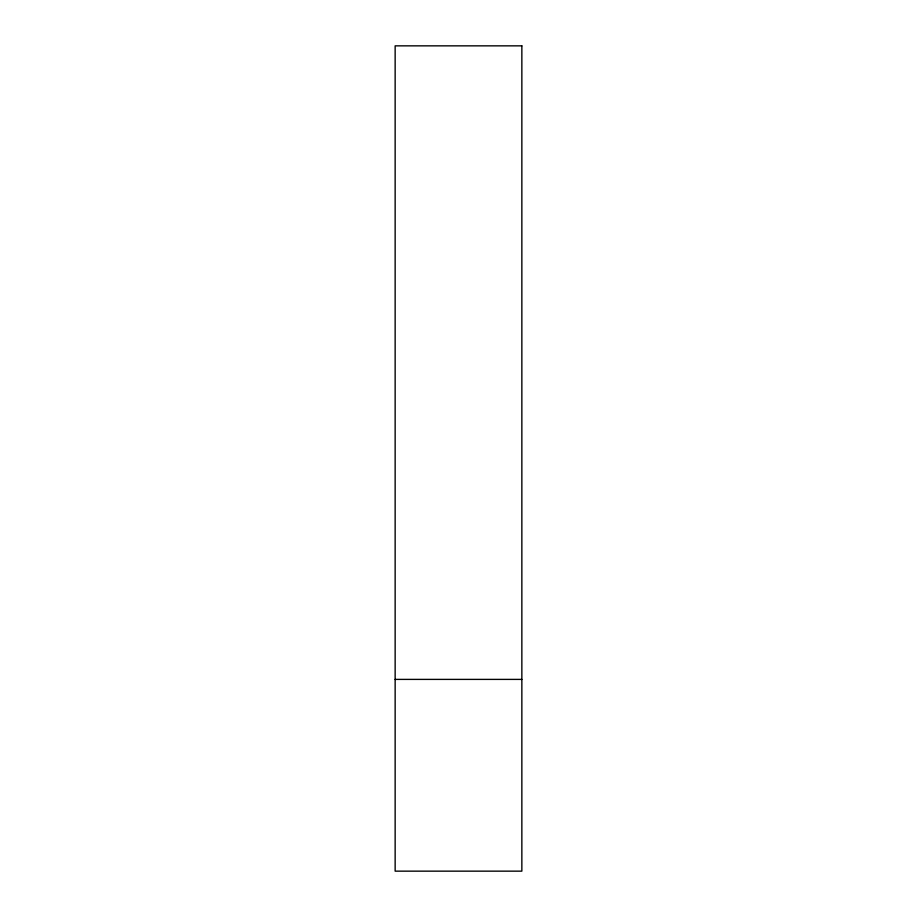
<?xml version="1.0" encoding="UTF-8"?>
<svg xmlns="http://www.w3.org/2000/svg" width="917" height="917" viewBox="0 0 917 917"><rect width="100%" height="100%" fill="white"/><g stroke="black" fill="none" stroke-linecap="round" stroke-linejoin="round"><path stroke-width="1.38" d="M395.147 679.394L521.853 679.394M521.853 45.85L395.147 45.85L395.147 871.15L521.853 871.15L521.853 45.85"/></g></svg>
